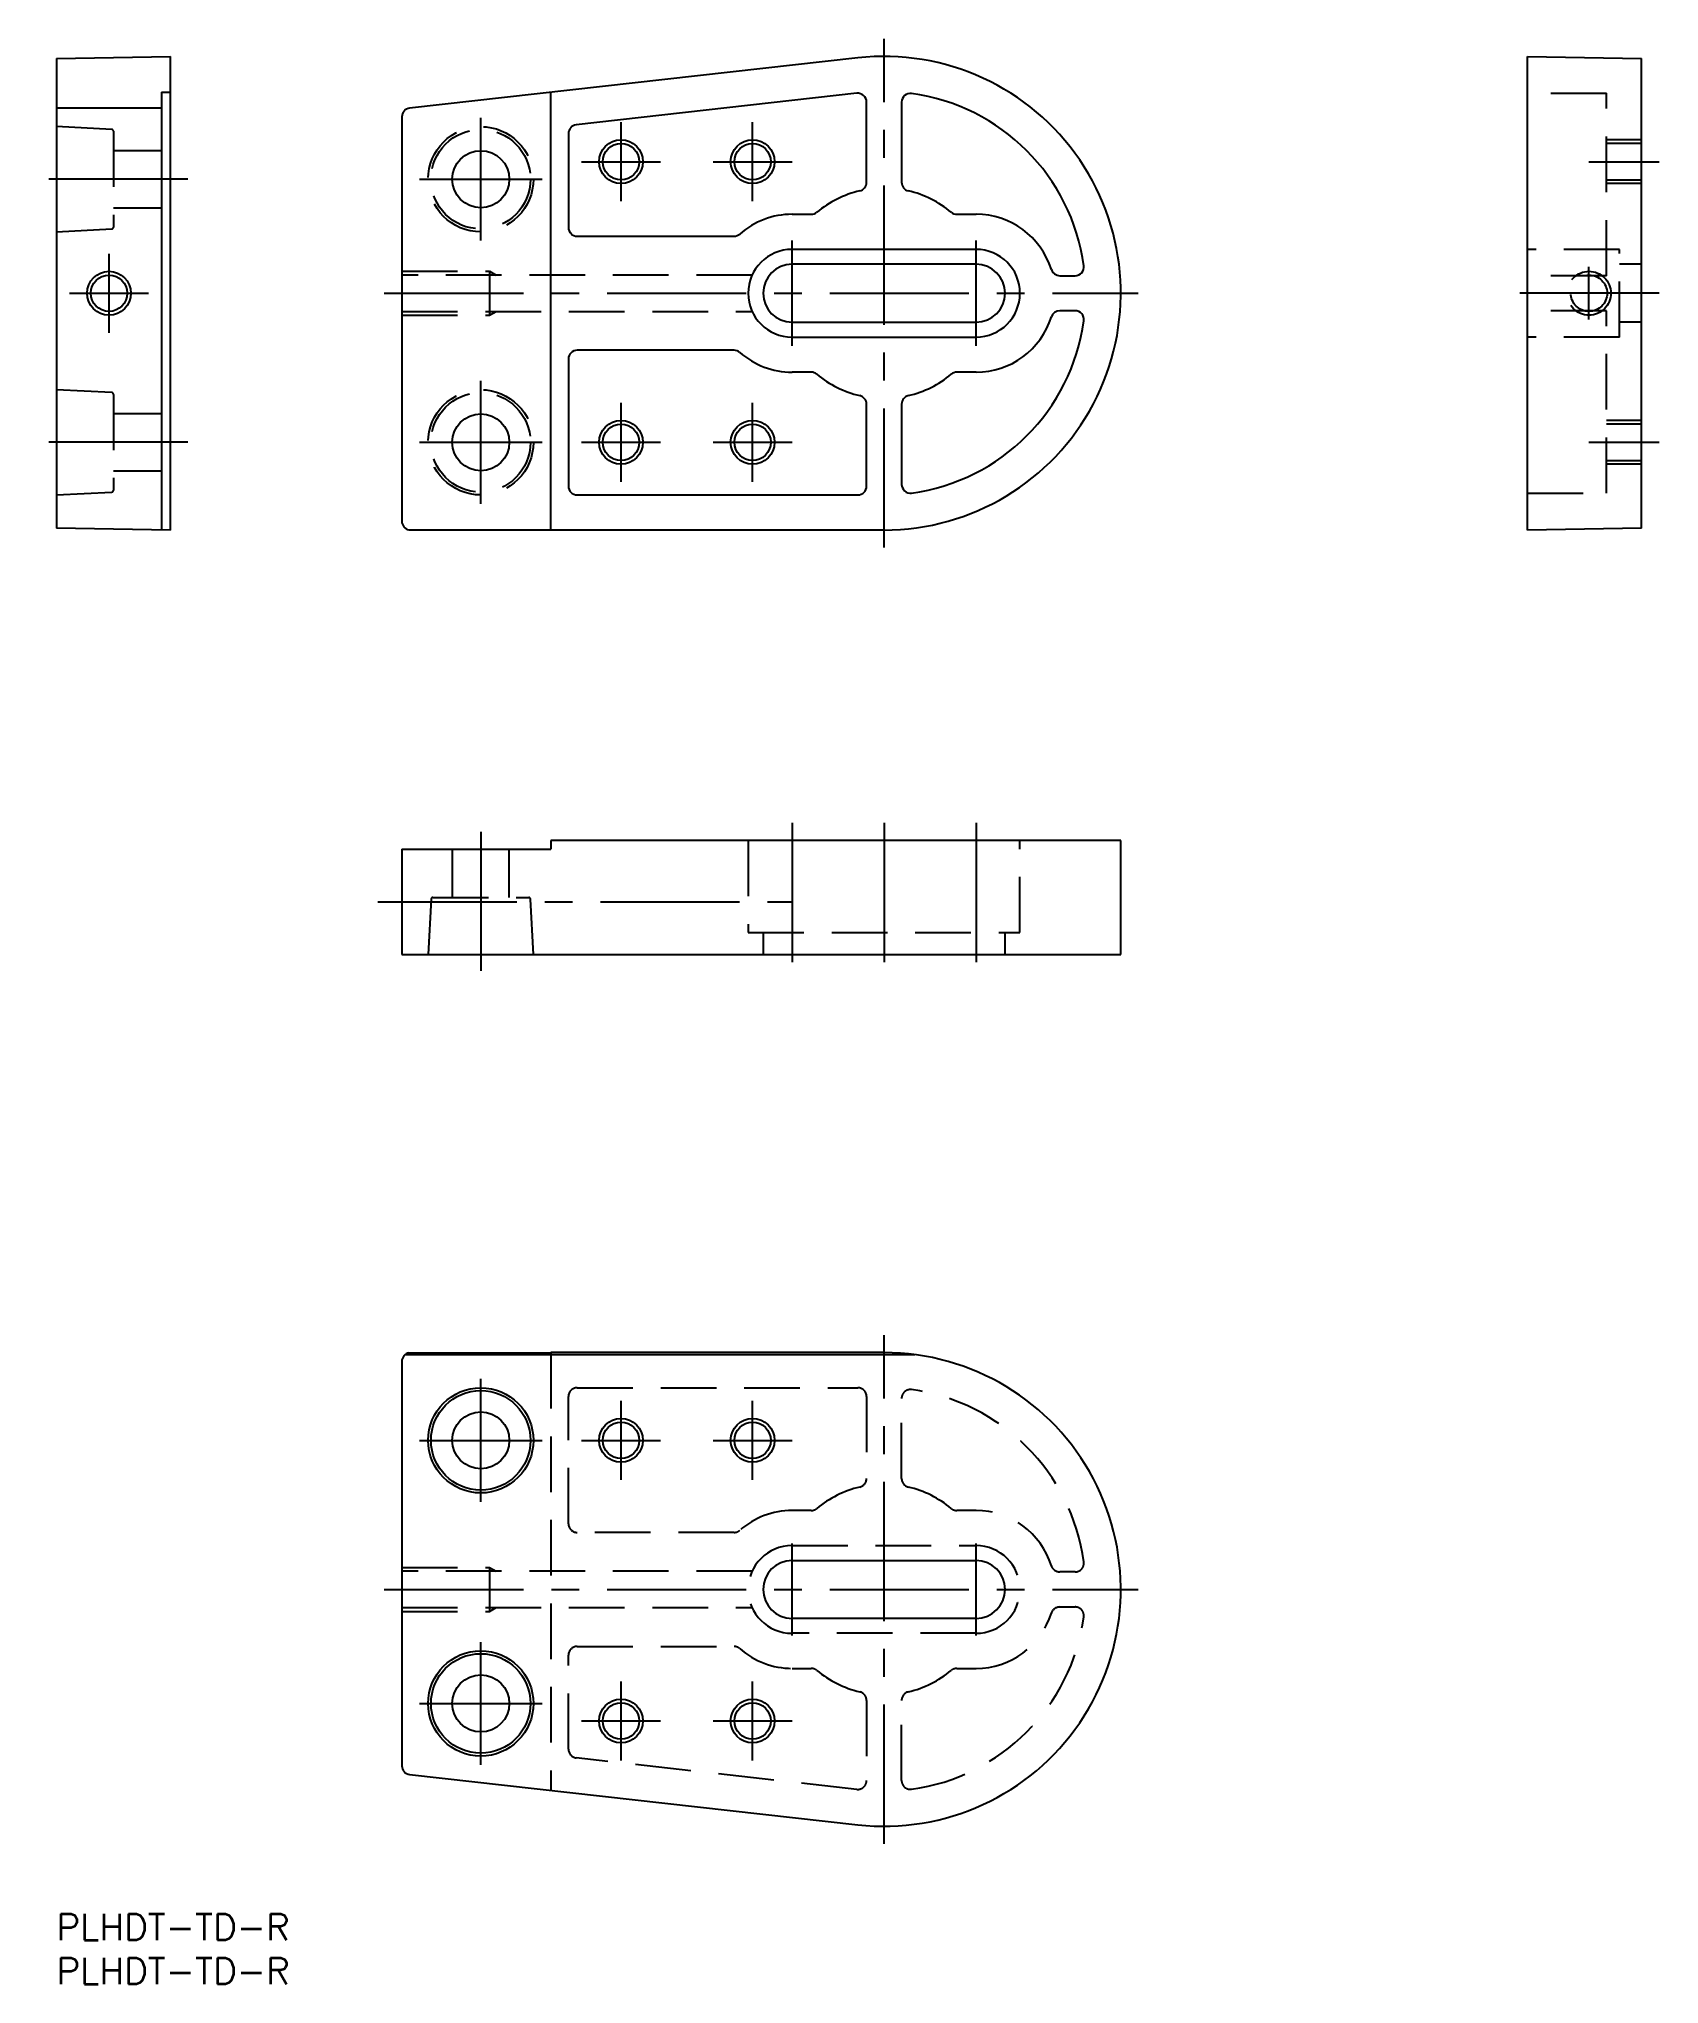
# Model space of a CAD drawing. Extents: x -2 to 183, y -8 to 214.
import ezdxf

# ---------------------------------------------------------------- set-up
doc = ezdxf.new("R2010")
doc.units = 0
doc.header["$LTSCALE"] = 0.5
doc.linetypes.add('CENTER', pattern=[50.8, 31.75, -6.35, 6.35, -6.35])
doc.linetypes.add('DASHED', pattern=[19.05, 12.7, -6.35])
for name, color, linetype in [('MSM_CENTER', 1, 'CENTER'), ('MSM_CONTINUOUS', 7, 'CONTINUOUS'), ('MSM_DASHED', 4, 'DASHED'), ('MSM_NARROW', 5, 'CONTINUOUS'), ('MSM_PART_NUMBER', 7, 'CONTINUOUS')]:
    doc.layers.add(name, color=color, linetype=linetype)
doc.styles.get("Standard").update_dxf_attribs({"font": 'txt.shx', "height": 3, "bigfont": 'bigfont.shx'})

# ---------------------------------------------------------------- blocks, each defined once
blk = doc.blocks.new('*U10')
at = {"layer": 'MSM_PART_NUMBER'}
blk.add_text('PLHDT-TD-R', height=3, dxfattribs=at).set_placement((0, -3))
blk = doc.blocks.new('*U11')
at = {"layer": 'MSM_PART_NUMBER'}
blk.add_text('PLHDT-TD-R', height=3, dxfattribs=at).set_placement((0, -8))

msp = doc.modelspace()

# ---------------------------------------------------------------- linework, layer by layer
at = {"layer": 'MSM_CENTER'}
for p, q in [((94.4, 155.8), (94.4, 213.8)), ((48.4, 190.8), (48.4, 204.8)), ((64.4, 195.3), (64.4, 204.3)), ((79.4, 195.3), (79.4, 204.3)), ((59.9, 199.8), (68.9, 199.8)), ((74.9, 199.8), (83.9, 199.8)), ((174.8, 199.8), (182.8, 199.8)), ((15, 197.8), (-2, 197.8)), ((41.4, 197.8), (55.4, 197.8)), ((83.9, 178.8), (83.9, 190.8)), ((104.9, 178.8), (104.9, 190.8)), ((6, 180.3), (6, 189.3)), ((174.8, 181.8), (174.8, 187.8)), ((1.5, 184.8), (10.5, 184.8)), ((37.4, 184.8), (123.4, 184.8)), ((182.8, 184.8), (165.8, 184.8)), ((48.4, 160.8), (48.4, 174.8)), ((64.4, 163.3), (64.4, 172.3)), ((79.4, 163.3), (79.4, 172.3)), ((15, 167.8), (-2, 167.8)), ((41.4, 167.8), (55.4, 167.8)), ((59.9, 167.8), (68.9, 167.8)), ((74.9, 167.8), (83.9, 167.8)), ((174.8, 167.8), (182.8, 167.8)), ((83.9, 124.4), (83.9, 107.4)), ((94.4, 124.4), (94.4, 107.4)), ((104.9, 124.4), (104.9, 107.4)), ((48.4, 123.4), (48.4, 107.4)), ((36.65, 115.4), (83.9, 115.4)), ((94.4, 7.99), (94.4, 66)), ((48.4, 47), (48.4, 61)), ((64.4, 49.5), (64.4, 58.5)), ((79.4, 49.5), (79.4, 58.5)), ((41.4, 54), (55.4, 54)), ((59.9, 54), (68.9, 54)), ((74.9, 54), (83.9, 54)), ((83.9, 31.75), (83.9, 42.25)), ((104.9, 31.75), (104.9, 42.25)), ((37.4, 37), (123.4, 37)), ((48.4, 17), (48.4, 31)), ((64.4, 17.5), (64.4, 26.5)), ((79.4, 17.5), (79.4, 26.5)), ((41.4, 24), (55.4, 24)), ((59.9, 22), (68.9, 22)), ((74.9, 22), (83.9, 22))]:
    msp.add_line(p, q, dxfattribs=at)
at = {"layer": 'MSM_CONTINUOUS'}
for p, q in [((0, 211.57), (13, 211.8)), ((0, 211.57), (0, 158.03)), ((13, 157.8), (13, 211.8)), ((91.39, 211.63), (40.29, 205.9)), ((167.8, 211.8), (180.8, 211.57)), ((167.8, 157.8), (167.8, 211.8)), ((180.8, 158.03), (180.8, 211.57)), ((12, 207.71), (13, 207.71)), ((12, 207.71), (12, 157.82)), ((56.4, 157.8), (56.4, 207.71)), ((91.29, 207.6), (59.29, 204.01)), ((92.4, 197.45), (92.4, 206.6)), ((96.4, 206.59), (96.4, 197.45)), ((12, 205.9), (0, 205.9)), ((39.4, 204.91), (39.4, 158.8)), ((58.4, 203.01), (58.4, 192.3)), ((83.9, 193.8), (86.09, 193.8)), ((102.71, 193.8), (104.9, 193.8)), ((59.4, 191.3), (77.29, 191.3)), ((104.9, 189.8), (83.9, 189.8)), ((104.9, 188.1), (83.9, 188.1)), ((114.44, 186.8), (116.19, 186.8)), ((116.19, 182.8), (114.44, 182.8)), ((83.9, 181.5), (104.9, 181.5)), ((83.9, 179.8), (104.9, 179.8)), ((77.29, 178.3), (59.4, 178.3)), ((58.4, 177.3), (58.4, 162.8)), ((86.09, 175.8), (83.9, 175.8)), ((104.9, 175.8), (102.71, 175.8)), ((92.4, 162.8), (92.4, 172.15)), ((96.4, 172.15), (96.4, 163.01)), ((59.4, 161.8), (91.4, 161.8)), ((13, 157.8), (0, 158.03)), ((40.21, 157.82), (56.4, 157.82)), ((94.4, 157.8), (56.4, 157.8)), ((180.8, 158.03), (167.8, 157.8)), ((121.4, 122.4), (56.4, 122.4)), ((56.4, 122.4), (56.4, 121.4)), ((121.4, 109.4), (121.4, 122.4)), ((39.4, 121.4), (56.4, 121.4)), ((39.4, 121.4), (39.4, 109.4)), ((39.4, 109.4), (121.4, 109.4)), ((39.4, 63), (39.4, 16.89)), ((97.89, 63.77), (39.77, 63.77)), ((40.21, 63.98), (56.4, 63.98)), ((94.4, 64), (56.4, 64)), ((56.4, 64), (56.4, 63.98)), ((83.9, 40.3), (104.9, 40.3)), ((104.9, 33.7), (83.9, 33.7)), ((40.29, 15.9), (91.39, 10.17))]:
    msp.add_line(p, q, dxfattribs=at)
for centre, radius in [((64.4, 199.8), 2.07), ((79.4, 199.8), 2.07), ((48.4, 197.8), 3.25), ((6, 184.8), 2.07), ((48.4, 167.8), 3.25), ((64.4, 167.8), 2.07), ((79.4, 167.8), 2.07), ((48.4, 54), 6), ((48.4, 54), 5.67), ((48.4, 54), 3.25), ((64.4, 54), 2.07), ((79.4, 54), 2.07), ((48.4, 24), 6), ((48.4, 24), 5.67), ((48.4, 24), 3.25), ((64.4, 22), 2.07), ((79.4, 22), 2.07)]:
    msp.add_circle(centre, radius, dxfattribs=at)
for centre, radius, start, end in [((94.4, 184.8), 27, 270, 96.4001), ((91.4, 206.6), 1, 0, 96.4001), ((97.4, 206.59), 1, 82.1625, 180), ((94.4, 184.8), 23, 7.8375, 82.1625), ((40.4, 204.91), 1, 96.4001, 180), ((59.4, 203.01), 1, 96.4001, 180), ((91.4, 197.45), 1, 283.3424, 0), ((97.4, 197.45), 1, 180, 256.6576), ((94.4, 184.8), 12, 103.3424, 129.7151), ((94.4, 184.8), 12, 50.2849, 76.6576), ((83.9, 184.8), 9, 90, 131.4096), ((86.09, 194.8), 1, 270, 309.7151), ((102.71, 194.8), 1, 230.2849, 270), ((104.9, 184.8), 9, 17.4576, 90), ((59.4, 192.3), 1, 180, 270), ((77.29, 192.3), 1, 270, 311.4096), ((83.9, 184.8), 5, 90, 270), ((104.9, 184.8), 5, 270, 90), ((83.9, 184.8), 3.3, 90, 270), ((104.9, 184.8), 3.3, 270, 90), ((114.44, 187.8), 1, 197.4576, 270), ((116.19, 187.8), 1, 270, 7.8375), ((104.9, 184.8), 9, 270, 342.5424), ((114.44, 181.8), 1, 90, 162.5424), ((116.19, 181.8), 1, 352.1625, 90), ((94.4, 184.8), 23, 277.8375, 352.1625), ((59.4, 177.3), 1, 90, 180), ((77.29, 177.3), 1, 48.5904, 90), ((83.9, 184.8), 9, 228.5904, 270), ((86.09, 174.8), 1, 50.2849, 90), ((94.4, 184.8), 12, 230.2849, 256.6576), ((94.4, 184.8), 12, 283.3424, 309.7151), ((102.71, 174.8), 1, 90, 129.7151), ((91.4, 172.15), 1, 0, 76.6576), ((97.4, 172.15), 1, 103.3424, 180), ((59.4, 162.8), 1, 180, 270), ((91.4, 162.8), 1, 270, 0), ((97.4, 163.01), 1, 180, 277.8375), ((40.4, 158.8), 1, 180, 259.2791), ((40.4, 63), 1, 100.7209, 180), ((94.4, 37), 27, 263.5999, 90), ((83.9, 37), 3.3, 90, 270), ((104.9, 37), 3.3, 270, 90), ((40.4, 16.89), 1, 180, 263.5999)]:
    msp.add_arc(centre, radius, start, end, dxfattribs=at)
at = {"layer": 'MSM_DASHED'}
for p, q in [((176.8, 207.59), (167.8, 207.59)), ((176.8, 186.8), (176.8, 207.6)), ((6.31, 203.47), (0, 203.8)), ((6.5, 203.27), (6.5, 192.33)), ((180.8, 202.3), (176.8, 202.3)), ((180.8, 201.87), (176.8, 201.87)), ((12, 201.05), (6.5, 201.05)), ((176.8, 197.73), (180.8, 197.73)), ((180.8, 197.3), (176.8, 197.3)), ((6.5, 194.55), (12, 194.55)), ((0, 191.8), (6.31, 192.13)), ((178.3, 189.8), (167.8, 189.8)), ((178.3, 179.8), (178.3, 189.8)), ((39.4, 187.3), (49.4, 187.3)), ((79.35, 186.87), (39.4, 186.87)), ((49.4, 187.3), (49.4, 182.3)), ((49.4, 187.3), (50.15, 186.87)), ((176.8, 186.8), (167.8, 186.8)), ((180.8, 188.1), (178.3, 188.1)), ((39.4, 182.73), (79.34, 182.73)), ((39.4, 182.3), (49.4, 182.3)), ((49.4, 182.3), (50.15, 182.73)), ((176.8, 182.8), (167.8, 182.8)), ((176.8, 162.01), (176.8, 182.8)), ((178.3, 179.8), (167.8, 179.8)), ((180.8, 181.5), (178.3, 181.5)), ((6.31, 173.47), (0, 173.8)), ((6.5, 173.27), (6.5, 162.33)), ((12, 171.05), (6.5, 171.05)), ((180.8, 170.3), (176.8, 170.3)), ((180.8, 169.87), (176.8, 169.87)), ((6.5, 164.55), (12, 164.55)), ((176.8, 165.73), (180.8, 165.73)), ((180.8, 165.3), (176.8, 165.3)), ((0, 161.8), (6.31, 162.13)), ((167.8, 162.01), (176.8, 162.01)), ((78.9, 122.4), (78.9, 111.9)), ((109.9, 111.9), (109.9, 122.4)), ((45.15, 121.4), (45.15, 115.9)), ((51.65, 115.9), (51.65, 121.4)), ((42.73, 115.71), (42.4, 109.4)), ((42.93, 115.9), (53.87, 115.9)), ((54.4, 109.4), (54.07, 115.71)), ((78.9, 111.9), (109.9, 111.9)), ((80.6, 111.9), (80.6, 109.4)), ((108.2, 109.4), (108.2, 111.9)), ((56.4, 63.98), (56.4, 14.09)), ((59.4, 60), (91.4, 60)), ((58.4, 44.5), (58.4, 59)), ((92.4, 59), (92.4, 49.65)), ((96.4, 49.65), (96.4, 58.79)), ((86.09, 46), (83.9, 46)), ((104.9, 46), (102.71, 46)), ((77.29, 43.5), (59.4, 43.5)), ((83.9, 42), (104.9, 42)), ((39.4, 39.5), (49.4, 39.5)), ((79.35, 39.07), (39.4, 39.07)), ((49.4, 39.5), (49.4, 34.5)), ((49.4, 39.5), (50.15, 39.07)), ((116.19, 39), (114.44, 39)), ((39.4, 34.93), (79.35, 34.93)), ((39.4, 34.5), (49.4, 34.5)), ((49.4, 34.5), (50.15, 34.93)), ((114.44, 35), (116.19, 35)), ((104.9, 32), (83.9, 32)), ((58.4, 18.79), (58.4, 29.5)), ((59.4, 30.5), (77.29, 30.5)), ((83.9, 28), (86.09, 28)), ((102.71, 28), (104.9, 28)), ((92.4, 24.35), (92.4, 15.2)), ((96.4, 15.21), (96.4, 24.35)), ((91.29, 14.2), (59.29, 17.79))]:
    msp.add_line(p, q, dxfattribs=at)
for centre, radius in [((48.4, 197.8), 6), ((48.4, 197.8), 5.67), ((174.8, 184.8), 2.5), ((174.8, 184.8), 2.07), ((48.4, 167.8), 6), ((48.4, 167.8), 5.67)]:
    msp.add_circle(centre, radius, dxfattribs=at)
for centre, radius, start, end in [((6.3, 203.27), 0.2, 0, 87), ((6.3, 192.33), 0.2, 273, 0), ((6.3, 173.27), 0.2, 0, 87), ((6.3, 162.33), 0.2, 273, 0), ((42.93, 115.7), 0.2, 90, 177), ((53.87, 115.7), 0.2, 3, 90), ((59.4, 59), 1, 90, 180), ((91.4, 59), 1, 0, 90), ((97.4, 58.79), 1, 82.1625, 180), ((94.4, 37), 23, 7.8375, 82.1625), ((91.4, 49.65), 1, 283.3424, 0), ((97.4, 49.65), 1, 180, 256.6576), ((94.4, 37), 12, 103.3424, 129.7151), ((94.4, 37), 12, 50.2849, 76.6576), ((59.4, 44.5), 1, 180, 270), ((83.9, 37), 9, 90, 131.4096), ((86.09, 47), 1, 270, 309.7151), ((102.71, 47), 1, 230.2849, 270), ((104.9, 37), 9, 17.4576, 90), ((77.29, 44.5), 1, 270, 311.4096), ((83.9, 37), 5, 90, 270), ((104.9, 37), 5, 270, 90), ((116.19, 40), 1, 270, 7.8375), ((114.44, 40), 1, 197.4576, 270), ((94.4, 37), 23, 277.8375, 352.1625), ((104.9, 37), 9, 270, 342.5424), ((114.44, 34), 1, 90, 162.5424), ((116.19, 34), 1, 352.1625, 90), ((59.4, 29.5), 1, 90, 180), ((77.29, 29.5), 1, 48.5904, 90), ((83.9, 37), 9, 228.5904, 270), ((86.09, 27), 1, 50.2849, 90), ((94.4, 37), 12, 230.2849, 256.6576), ((94.4, 37), 12, 283.3424, 309.7151), ((102.71, 27), 1, 90, 129.7151), ((91.4, 24.35), 1, 0, 76.6576), ((97.4, 24.35), 1, 103.3424, 180), ((59.4, 18.79), 1, 180, 263.5999), ((91.4, 15.2), 1, 263.5999, 0), ((97.4, 15.21), 1, 180, 277.8375)]:
    msp.add_arc(centre, radius, start, end, dxfattribs=at)
at = {"layer": 'MSM_NARROW'}
for centre in [(64.4, 199.8), (79.4, 199.8), (6, 184.8), (64.4, 167.8), (79.4, 167.8), (64.4, 54), (79.4, 54), (64.4, 22), (79.4, 22)]:
    msp.add_circle(centre, 2.5, dxfattribs=at)

# ---------------------------------------------------------------- block references
at = {"layer": 'MSM_CONTINUOUS'}
for name in ['*U10', '*U11']:
    msp.add_blockref(name, (0, 0), dxfattribs=at)

doc.saveas('drawing.dxf')
